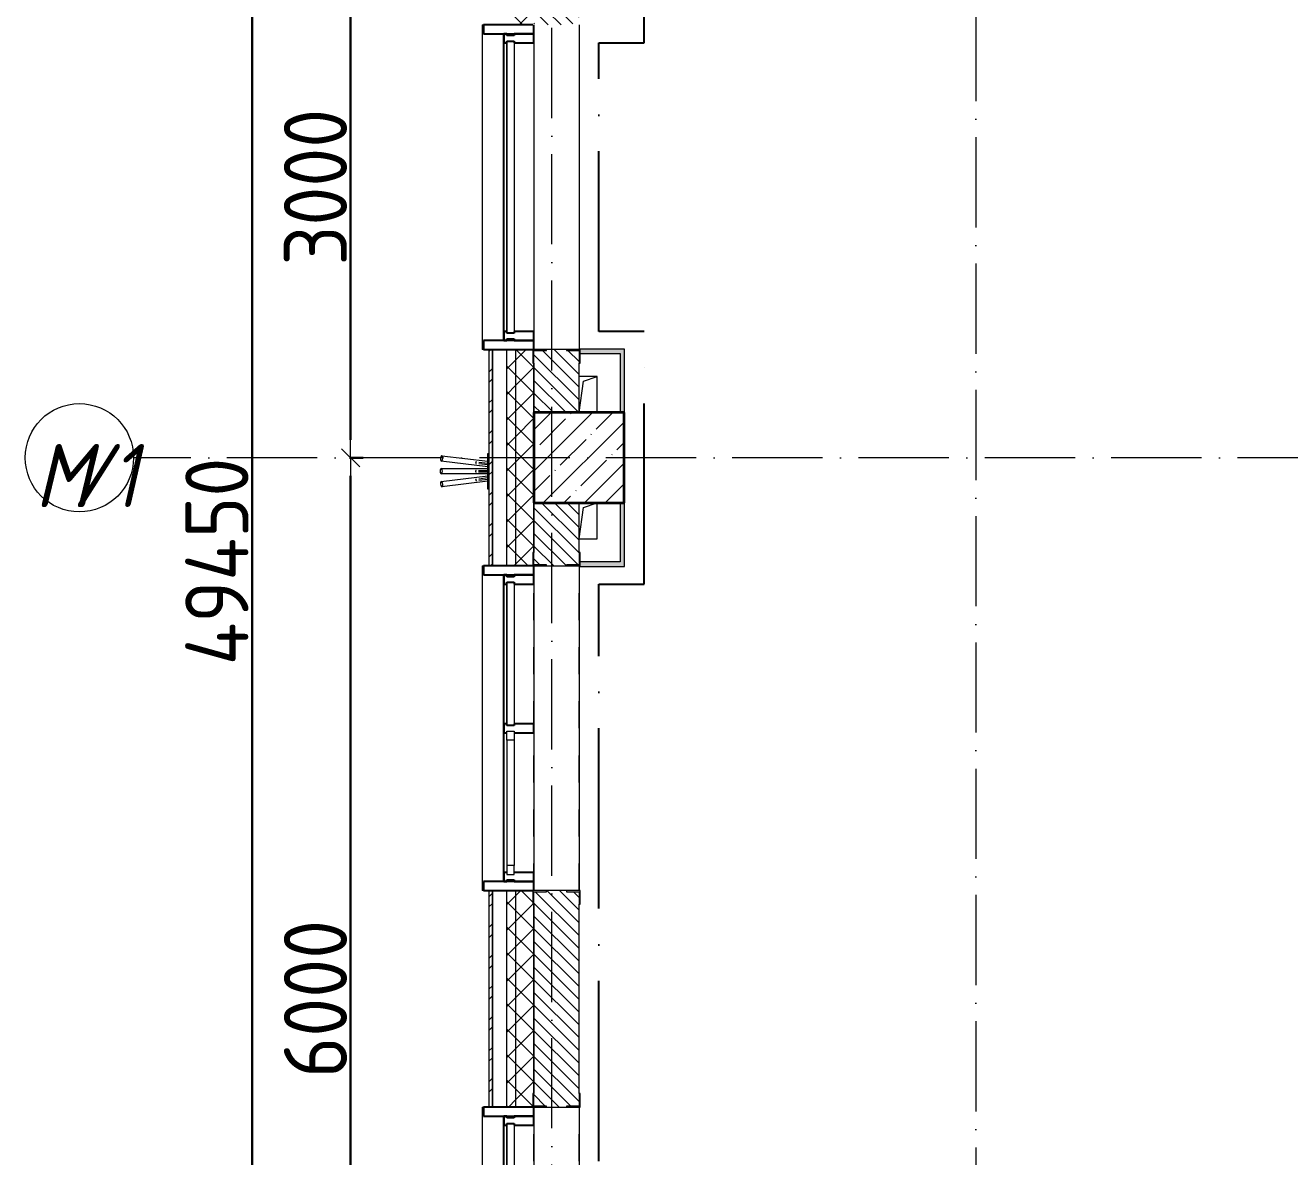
# Model space of a CAD drawing. Header units: millimetres. Extents: x -213536 to 1564669, y -45299 to 942238.
# Drawn here: x -213536 to -206528, y 205352 to 211625 of the extents above; entities that cross this region are included whole.
import ezdxf

# ---------------------------------------------------------------- set-up
doc = ezdxf.new("R2010")
doc.units = ezdxf.units.MM
for name, pattern in [('02 Штрихпунктирная _10 мм_', [1400, 1000, -200, 0, -200]), ('50_200_ШТРИХ_1Т_ш5_п1_п1_', [700, 500, -100, 0, -100]), ('Штрих короткий', [300, 150, -150])]:
    doc.linetypes.add(name, pattern=pattern)
for name, color, linetype, lineweight in [('0-1', 7, 'Continuous', 5), ('0-2', 7, 'Continuous', 9), ('Импосты витража', 7, 'Continuous', 9), ('Импосты витража-1', 7, 'Continuous', 25), ('Каркас_Импост', 7, 'Continuous', 13), ('Каркас_Импост-1', 7, 'Continuous', 9), ('Несущие колонны', 7, 'Continuous', 9), ('Несущие колонны-1', 7, 'Continuous', 35), ('Обобщенные модели', 7, 'Continuous', 9), ('Общие ребра', 7, 'Continuous', 9), ('Окна', 7, 'Continuous', 9), ('Оси', 7, 'Continuous', 9), ('Оси-1', 7, 'Continuous', 20), ('Оси-2', 7, '50_200_ШТРИХ_1Т_ш5_п1_п1_', 9), ('Остекление-1', 7, 'Continuous', 9), ('Перемычка-1', 7, 'Штрих короткий', 9), ('Размеры', 7, 'Continuous', 15), ('Стены', 7, 'Continuous', 9), ('Стены-1', 7, 'Continuous', 13), ('Штриховка разреза-1', 7, 'Continuous', 9)]:
    doc.layers.add(name, color=color, linetype=linetype, lineweight=lineweight)
doc.layers.add('СТ-2_1', color=1, linetype='02 Штрихпунктирная _10 мм_', lineweight=90, true_color=0xff0000)
doc.layers.add('Штриховка разреза-4', color=1, linetype='Continuous', lineweight=9, true_color=0xff0000)
doc.layers.get('0-2').off()
doc.styles.add('ISOCPEUR_I_1', font='isocpeui.ttf', dxfattribs={"width": 0.85, "height": 2.5})
doc.styles.add('СПДС', font='isocpeur.ttf', dxfattribs={"width": 0.9})
doc.dimstyles.new('Размера А3', dxfattribs={"dimtxt": 200, "dimasz": 100, "dimexe": 70, "dimexo": 100, "dimgap": 20, "dimtad": 1, "dimdec": 0, "dimrnd": 10, "dimzin": 0, "dimdsep": 46, "dimtxsty": 'СПДС', "dimblk": 'ARROWHEAD_6', "dimcen": 1, "dimclrd": 256, "dimclre": 256, "dimclrt": 256, "dimazin": 0, "dimtfac": 1, "dimtdec": 0, "dimtmove": 2, "dimatfit": 3, "dimfxl": 1, "dimtolj": 1, "dimtzin": 0, "dimarcsym": 0})
pattern_1 = [(45, (0, 0), (-70.71068, 70.71068), []), (135, (0, 0), (-70.71068, -70.71068), [])]
pattern_2 = [(135, (0, 0), (-35.35534, -35.35534), [])]

# ---------------------------------------------------------------- blocks, each defined once
blk = doc.blocks.new('BSC_Колонна _Прямоугольная - 500х500-V43-АИ2_02_План отделки стен 2-го этажа _Часть 2_')
at = {"layer": 'Несущие колонны'}
h = blk.add_hatch(dxfattribs=at)
h.set_pattern_fill('FP_51', color=256, style=0, pattern_type=2)
h.set_pattern_definition([(45, (-150, -25300), (-114.0493, 114.0493), []), (45, (-35.95, -25300), (-114.0493, 114.0493), [201.613, -40.323, 3.353, -36.97])])
h.paths.add_polyline_path([(-250, -250), (250, -250), (250, 250), (-250, 250), (-250, 142)], flags=0)
at = {"layer": 'Несущие колонны-1'}
for p, q in [((250, 250), (-250, 250)), ((-250, 250), (-250, -250)), ((250, -250), (250, 250)), ((-250, -250), (250, -250))]:
    blk.add_line(p, q, dxfattribs=at)
blk = doc.blocks.new('Проем_Дверь_Прямоугольный - 1800х2700h_оконные проемы-25805030-АИ2_02_План отделки стен 2-го этажа _Часть 2_')
at = {"layer": 'Перемычка-1'}
for p, q in [((900, 125), (-900, 125)), ((900, -125), (-900, -125))]:
    blk.add_line(p, q, dxfattribs=at)
blk = doc.blocks.new('PNS_Панель прямоугольная1 - Нр_Стекло - 40мм-25259299-АИ2_02_План отделки стен 2-го этажа _Часть 2_')
at = {"layer": 'Остекление-1'}
for p, q in [((-387.5, 40), (387.5, 40)), ((-397.5, 0), (397.5, 0)), ((387.5, 0), (-387.5, 0))]:
    blk.add_line(p, q, dxfattribs=at)
blk = doc.blocks.new('Прямоугольный импост - Импост структурный с накладкой - 150мм-25647642-АИ2_02_План отделки стен 2-го этажа _Часть 2_')
at = {"layer": 'Импосты витража'}
for p, q in [((42475, -100), (43250, -100)), ((42475, -267), (43250, -267))]:
    blk.add_line(p, q, dxfattribs=at)
blk = doc.blocks.new('Прямоугольный импост - Импост структурный с накладкой - 150мм-25647644-АИ2_02_План отделки стен 2-го этажа _Часть 2_')
at = {"layer": 'Импосты витража-1'}
for p, q in [((-25, 0), (-25, 17)), ((-25, 17), (25, 17)), ((-15, 0), (-25, 0)), ((-15, -40), (-15, 0)), ((25, 0), (15, 0)), ((15, 0), (15, -40)), ((25, 17), (25, 0)), ((-25, -150), (-25, -40)), ((-25, -40), (-15, -40)), ((15, -40), (25, -40)), ((25, -40), (25, -150)), ((25, -150), (-25, -150))]:
    blk.add_line(p, q, dxfattribs=at)
blk = doc.blocks.new('Прямоугольный импост - Откос НВФ_50х280 мм-25993838-АИ2_02_План отделки стен 2-го этажа _Часть 2_')
at = {"layer": 'Импосты витража-1'}
for p, q in [((0, 130), (-50, 130)), ((-50, 130), (-50, -150)), ((0, -144), (0, 130)), ((-50, -150), (0, -150))]:
    blk.add_line(p, q, dxfattribs=at)
blk = doc.blocks.new('PNS_Панель прямоугольная2 - Нр_Стекло - 40мм-26243474-АИ2_02_План отделки стен 2-го этажа _Часть 2_')
at = {"layer": 'Каркас_Импост'}
for p, q in [((-397.5, 0), (-397.5, 40)), ((-397.5, 40), (-347.5, 40)), ((-347.5, 40), (-347.5, 0)), ((397.5, 40), (347.5, 40)), ((347.5, 40), (347.5, 0)), ((397.5, 0), (397.5, 40)), ((-347.5, 0), (-397.5, 0)), ((347.5, 0), (397.5, 0))]:
    blk.add_line(p, q, dxfattribs=at)
at = {"layer": 'Каркас_Импост-1'}
for p, q in [((-347.5, 40), (347.5, 40)), ((-347.5, 0), (347.5, 0))]:
    blk.add_line(p, q, dxfattribs=at)
blk = doc.blocks.new('Прямоугольный импост - Импост структурный с накладкой - 150мм-25647633-АИ2_02_План отделки стен 2-го этажа _Часть 2_')
at = {"layer": 'Импосты витража-1'}
for p, q in [((-25, 0), (-25, 17)), ((-25, 17), (25, 17)), ((-15, 0), (-25, 0)), ((-15, -40), (-15, 0)), ((25, 17), (25, 0)), ((-25, -150), (-25, -40)), ((-25, -40), (-15, -40)), ((25, -40), (25, -150)), ((25, -150), (-25, -150))]:
    blk.add_line(p, q, dxfattribs=at)
blk = doc.blocks.new('Прямоугольный импост - Импост структурный с накладкой - 150мм-V150-АИ2_02_План отделки стен 2-го этажа _Часть 2_')
at = {"layer": 'Импосты витража-1'}
for p, q in [((-25, 0), (-25, 17)), ((-25, 17), (25, 17)), ((25, 0), (15, 0)), ((15, 0), (15, -40)), ((25, 17), (25, 0)), ((-25, -150), (-25, -40)), ((15, -40), (25, -40)), ((25, -40), (25, -150)), ((25, -150), (-25, -150))]:
    blk.add_line(p, q, dxfattribs=at)
blk = doc.blocks.new('Прямоугольный импост - Откос НВФ_50х280 мм-25993834-АИ2_02_План отделки стен 2-го этажа _Часть 2_')
at = {"layer": 'Импосты витража-1'}
for p, q in [((-50, 130), (0, 130)), ((-50, -150), (-50, 130)), ((0, 130), (0, -144)), ((0, -150), (-50, -150))]:
    blk.add_line(p, q, dxfattribs=at)
blk = doc.blocks.new('PNS_Панель прямоугольная1 - Нр_Стекло - 40мм-25293744-АИ2_02_План отделки стен 2-го этажа _Часть 2_')
at = {"layer": 'Остекление-1'}
for p, q in [((-800, 40), (800, 40)), ((-810, 0), (810, 0)), ((800, 0), (-800, 0))]:
    blk.add_line(p, q, dxfattribs=at)
blk = doc.blocks.new('Прямоугольный импост - Импост структурный с накладкой - 150мм-25651488-АИ2_02_План отделки стен 2-го этажа _Часть 2_')
at = {"layer": 'Импосты витража'}
for p, q in [((44650, -100), (46250, -100)), ((44650, -267), (46250, -267))]:
    blk.add_line(p, q, dxfattribs=at)
blk = doc.blocks.new('Прямоугольный импост - Импост структурный с накладкой - 150мм-25651501-АИ2_02_План отделки стен 2-го этажа _Часть 2_')
at = {"layer": 'Импосты витража-1'}
for p, q in [((-25, 0), (-25, 17)), ((-25, 17), (25, 17)), ((-15, 0), (-25, 0)), ((-15, -40), (-15, 0)), ((25, 0), (15, 0)), ((15, 0), (15, -40)), ((25, 17), (25, 0)), ((-25, -150), (-25, -40)), ((-25, -40), (-15, -40)), ((15, -40), (25, -40)), ((25, -40), (25, -150)), ((25, -150), (-25, -150))]:
    blk.add_line(p, q, dxfattribs=at)
blk = doc.blocks.new('Прямоугольный импост - Откос НВФ_50х280 мм-25995271-АИ2_02_План отделки стен 2-го этажа _Часть 2_')
at = {"layer": 'Импосты витража-1'}
for p, q in [((-50, 130), (0, 130)), ((-50, -150), (-50, 130)), ((0, 130), (0, -144)), ((0, -150), (-50, -150))]:
    blk.add_line(p, q, dxfattribs=at)
blk = doc.blocks.new('Прямоугольный импост - Откос НВФ_50х280 мм-25995273-АИ2_02_План отделки стен 2-го этажа _Часть 2_')
at = {"layer": 'Импосты витража-1'}
for p, q in [((0, 130), (-50, 130)), ((-50, 130), (-50, -150)), ((0, -144), (0, 130)), ((-50, -150), (0, -150))]:
    blk.add_line(p, q, dxfattribs=at)
blk = doc.blocks.new('Фахверк_СКБ_Уголок - 250_2700-27497298-АИ2_02_План отделки стен 2-го этажа _Часть 2_')
at = {"layer": 'Обобщенные модели'}
for p, q in [((200, 181), (125, 181)), ((125, 181), (125, 106)), ((131, 106), (131, 175)), ((131, 175), (200, 175)), ((200, 175), (200, 181)), ((125, 106), (131, 106)), ((131, -6), (125, -6)), ((125, -6), (125, -81)), ((131, -75), (131, -6)), ((125, -81), (200, -81)), ((200, -75), (131, -75)), ((200, -81), (200, -75))]:
    blk.add_line(p, q, dxfattribs=at)
blk = doc.blocks.new('AR_Отверстие прямоугольное _в плите_ - AR_Отверстие прямоугольное _в плите_-30510733-АИ2_02_План отделки стен 2-го этажа _Часть 2_')
at = {"layer": 'Обобщенные модели'}
for p, q in [((-50, -100), (-25, 75)), ((-25, 75), (50, 100)), ((50, -100), (50, 100)), ((-50, -100), (50, -100))]:
    blk.add_line(p, q, dxfattribs=at)
blk = doc.blocks.new('AR_Отверстие прямоугольное _в плите_ - AR_Отверстие прямоугольное _в плите_-V201-АИ2_02_План отделки стен 2-го этажа _Часть 2_')
at = {"layer": 'Обобщенные модели'}
for p, q in [((50, 100), (-50, 100)), ((-50, -100), (-25, 75)), ((-25, 75), (50, 100)), ((50, -100), (50, 100))]:
    blk.add_line(p, q, dxfattribs=at)
blk = doc.blocks.new('Отлив_СКБ - Отлив витража_120_НВФ-31885689-АИ2_02_План отделки стен 2-го этажа _Часть 2_')
at = {"layer": 'Окна'}
for p, q in [((0, 113), (0, 120)), ((1800, 120), (0, 120)), ((1800, 120), (1800, 113)), ((50, 2), (1750, 2))]:
    blk.add_line(p, q, dxfattribs=at)
blk = doc.blocks.new('Указатель_Флаги_По грани - Указатель_Флаги_По грани-31763482-АИ2_02_План отделки стен 2-го этажа _Часть 2_')
at = {"layer": 'Обобщенные модели'}
for p, q in [((-609.5, 25311.4), (-355, 25280.1)), ((-355, 25126), (-355, 25324)), ((-355, 25324), (-350, 25324)), ((-613.2, 25240), (-355, 25240)), ((-355, 25249.9), (-613.1, 25281.6)), ((-406.3, 25230), (-355, 25230)), ((-355, 25260), (-405.7, 25266.2)), ((-404.4, 25276.1), (-355, 25270)), ((-355, 25210), (-613.2, 25210)), ((-613.1, 25168.4), (-355, 25200.1)), ((-355, 25169.9), (-609.5, 25138.6)), ((-355, 25220), (-406.3, 25220)), ((-405.7, 25183.8), (-355, 25190)), ((-355, 25180), (-404.4, 25173.9)), ((-350, 25126), (-355, 25126))]:
    blk.add_line(p, q, dxfattribs=at)
for centre, major_axis, start_param, end_param in [((-611.3, 25296.5), (1.8, 14.9), 4.712389, 7.853982), ((-613.2, 25225), (0, 15), 4.712389, 7.853982), ((-611.3, 25296.5), (1.8, 14.9), 1.570796, 4.712389), ((-613.2, 25225), (0, 15), 1.570796, 4.712389), ((-611.3, 25153.5), (-1.8, 14.9), 4.712389, 7.853982), ((-611.3, 25153.5), (-1.8, 14.9), 1.570796, 4.712389)]:
    blk.add_ellipse(centre, major_axis=major_axis, ratio=0.422618, start_param=start_param, end_param=end_param, dxfattribs=at)
for points, knots in [([(-419.1, 25230), (-419.3, 25230), (-419.6, 25229.9), (-420, 25229.8), (-420.4, 25229.7), (-420.9, 25229.5), (-421.5, 25229.1), (-422.3, 25228.3), (-423, 25226.9), (-423.2, 25225.6), (-423.2, 25225)], [0.5555556, 0.5555556, 0.5555556, 0.5555556, 0.5833333, 0.6111111, 0.6388889, 0.6666667, 0.7222222, 0.7777778, 0.8888889, 1, 1, 1, 1]), ([(-422.7, 25273.3), (-422.8, 25272.7), (-422.7, 25271.4), (-422.2, 25269.9), (-421.5, 25269), (-420.8, 25268.5), (-420.2, 25268.2), (-419.7, 25268), (-419.4, 25267.9), (-419.3, 25267.9)], [0, 0, 0, 0, 0.1111111, 0.2222222, 0.2777778, 0.3333333, 0.3888889, 0.4166667, 0.4444444, 0.4444444, 0.4444444, 0.4444444]), ([(-418, 25277.8), (-418.2, 25277.8), (-418.5, 25277.8), (-419.1, 25277.7), (-419.7, 25277.5), (-420.5, 25277.2), (-421.4, 25276.5), (-422.3, 25275.2), (-422.6, 25274), (-422.7, 25273.3)], [0.5555556, 0.5555556, 0.5555556, 0.5555556, 0.5833333, 0.6111111, 0.6666667, 0.7222222, 0.7777778, 0.8888889, 1, 1, 1, 1]), ([(-423.2, 25225), (-423.2, 25224.3), (-423, 25223.1), (-422.3, 25221.7), (-421.5, 25220.9), (-420.8, 25220.4), (-420.1, 25220.2), (-419.6, 25220.1), (-419.3, 25220), (-419.1, 25220)], [0, 0, 0, 0, 0.1111111, 0.2222222, 0.2777778, 0.3333333, 0.3888889, 0.4166667, 0.4444444, 0.4444444, 0.4444444, 0.4444444]), ([(-419.3, 25182.1), (-419.4, 25182.1), (-419.7, 25182), (-420.2, 25181.8), (-420.8, 25181.5), (-421.5, 25181), (-422.2, 25180.1), (-422.7, 25178.6), (-422.8, 25177.3), (-422.7, 25176.7)], [0.5555556, 0.5555556, 0.5555556, 0.5555556, 0.5833333, 0.6111111, 0.6666667, 0.7222222, 0.7777778, 0.8888889, 1, 1, 1, 1]), ([(-422.7, 25176.7), (-422.6, 25176), (-422.3, 25174.8), (-421.4, 25173.5), (-420.5, 25172.8), (-419.7, 25172.5), (-419.1, 25172.3), (-418.5, 25172.2), (-418.2, 25172.2), (-418, 25172.2)], [0, 0, 0, 0, 0.1111111, 0.2222222, 0.2777778, 0.3333333, 0.3888889, 0.4166667, 0.4444444, 0.4444444, 0.4444444, 0.4444444])]:
    blk.add_open_spline(points, degree=3, knots=knots, dxfattribs=at)
blk = doc.blocks.new('0125-Р-ОО-Ш2-АР-о_23_10_2024_rvt-1-АИ2_02_План отделки стен 2-го этажа _Часть 2_')
at = {"layer": 'Штриховка разреза-1'}
h = blk.add_hatch(dxfattribs=at)
h.set_pattern_fill('FP_80', color=256, style=0, pattern_type=2)
h.set_pattern_definition([(45, (0, 0), (-85.5366, 85.5366), []), (45, (57.02, 0), (-85.5366, 85.5366), [])])
h.paths.add_polyline_path([(-350, 11335), (-330, 11335), (-330, 13650), (-350, 13650), (-350, 12505.4)], flags=0)
h.paths.add_polyline_path([(-350, 15450), (-330, 15450), (-330, 16900), (-350, 16900), (-350, 16201.6)], flags=0)
h.paths.add_polyline_path([(-330, 18700), (-330, 19900), (-350, 19900), (-350, 18700)], flags=0)
h.paths.add_polyline_path([(-330, 21700), (-330, 22900), (-350, 22900), (-350, 21700)], flags=0)
h.paths.add_polyline_path([(-330, 24700), (-330, 25900), (-350, 25900), (-350, 24700)], flags=0)
h.paths.add_polyline_path([(-330, 27700), (-330, 28625), (-350, 28625), (-350, 27700)], flags=0)
h = blk.add_hatch(dxfattribs=at)
h.set_pattern_fill('FP_81', color=256, style=0, pattern_type=2)
h.set_pattern_definition(pattern_1)
h.paths.add_polyline_path([(-200, 11335), (-200, 13650), (-250, 13650), (-250, 11335)], flags=0)
h.paths.add_polyline_path([(-200, 15450), (-200, 16900), (-250, 16900), (-250, 15450)], flags=0)
h.paths.add_polyline_path([(-200, 18700), (-200, 19900), (-250, 19900), (-250, 18700)], flags=0)
h.paths.add_polyline_path([(-200, 21700), (-200, 22900), (-250, 22900), (-250, 21700)], flags=0)
h.paths.add_polyline_path([(-200, 24700), (-200, 25900), (-250, 25900), (-250, 24700)], flags=0)
h.paths.add_polyline_path([(-200, 27700), (-200, 28550), (-250, 28550), (-250, 27700)], flags=0)
h = blk.add_hatch(dxfattribs=at)
h.set_pattern_fill('FP_81', color=256, style=0, pattern_type=2)
h.set_pattern_definition(pattern_1)
h.paths.add_polyline_path([(-200, 11335), (-100, 11335), (-100, 13575), (-106, 13575), (-106, 13650), (-200, 13650), (-200, 11350)], flags=0)
h.paths.add_polyline_path([(-106, 15450), (-106, 15525), (-100, 15525), (-100, 16825), (-106, 16825), (-106, 16900), (-200, 16900), (-200, 15450)], flags=0)
h.paths.add_polyline_path([(-200, 18700), (-106, 18700), (-106, 18775), (-100, 18775), (-100, 19825), (-106, 19825), (-106, 19900), (-200, 19900), (-200, 18973.7)], flags=0)
h.paths.add_polyline_path([(-200, 21700), (-106, 21700), (-106, 21775), (-100, 21775), (-100, 22825), (-106, 22825), (-106, 22900), (-200, 22900), (-200, 21706)], flags=0)
h.paths.add_polyline_path([(-106, 24700), (-106, 24775), (-100, 24775), (-100, 25825), (-106, 25825), (-106, 25900), (-200, 25900), (-200, 24700)], flags=0)
h.paths.add_polyline_path([(-106, 27700), (-106, 27775), (-100, 27775), (-100, 28550), (-200, 28550), (-200, 27700)], flags=0)
h = blk.add_hatch(dxfattribs=at)
h.set_pattern_fill('FP_2', color=256, style=0, pattern_type=2)
h.set_pattern_definition(pattern_2)
h.paths.add_polyline_path([(150, 25550), (150, 25894), (81, 25894), (81, 25900), (-31, 25900), (-31, 25894), (-100, 25894), (-100, 25550)], flags=0)
h.paths.add_polyline_path([(81, 27700), (81, 27706), (150, 27706), (150, 28050), (-100, 28050), (-100, 27706), (-31, 27706), (-31, 27700)], flags=0)
h = blk.add_hatch(dxfattribs=at)
h.set_pattern_fill('FP_2', color=256, style=0, pattern_type=2)
h.set_pattern_definition(pattern_2)
h.paths.add_polyline_path([(150, 19550), (150, 19894), (81, 19894), (81, 19900), (-31, 19900), (-31, 19894), (-100, 19894), (-100, 19550)], flags=0)
h.paths.add_polyline_path([(-31, 21700), (81, 21700), (81, 21706), (150, 21706), (150, 22894), (81, 22894), (81, 22900), (-31, 22900), (-31, 22894), (-100, 22894), (-100, 21706), (-31, 21706)], flags=0)
h.paths.add_polyline_path([(81, 24700), (81, 24706), (150, 24706), (150, 25050), (-100, 25050), (-100, 24706), (-31, 24706), (-31, 24700)], flags=0)
at = {"layer": 'Общие ребра'}
for p, q in [((-330, 25900), (-330, 24700)), ((-330, 24700), (-330, 25900)), ((-250, 24700), (-250, 25900)), ((-200, 24700), (-200, 25900)), ((-100, 25550), (-100, 25825)), ((-100, 25825), (-100, 25550)), ((-100, 24775), (-100, 25050)), ((-100, 25050), (-100, 24775)), ((-330, 22900), (-330, 21700)), ((-330, 21700), (-330, 22900)), ((-250, 21700), (-250, 22900)), ((-200, 21700), (-200, 22900)), ((-100, 21775), (-100, 22825)), ((-100, 22825), (-100, 21775))]:
    blk.add_line(p, q, dxfattribs=at)
at = {"layer": 'Стены'}
for p, q in [((150, 27697.5), (150, 25902.5)), ((150, 24697.5), (150, 22900)), ((150, 21700), (150, 19902.5))]:
    blk.add_line(p, q, dxfattribs=at)
at = {"layer": 'Стены-1'}
for p, q in [((-350, 25900), (-350, 24700)), ((-330, 25900), (-350, 25900)), ((-106, 25900), (-330, 25900)), ((81, 25900), (-31, 25900)), ((150, 25550), (150, 25825)), ((150, 24775), (150, 25050)), ((-350, 24700), (-330, 24700)), ((-330, 24700), (-106, 24700)), ((-31, 24700), (81, 24700)), ((-350, 22900), (-350, 21700)), ((-330, 22900), (-350, 22900)), ((-106, 22900), (-330, 22900)), ((81, 22900), (-31, 22900)), ((150, 21775), (150, 22825)), ((-350, 21700), (-330, 21700)), ((-330, 21700), (-106, 21700)), ((-31, 21700), (81, 21700))]:
    blk.add_line(p, q, dxfattribs=at)
at = {"layer": '0-2'}
for name, p, rotation in [('Отлив_СКБ - Отлив витража_120_НВФ-31885689-АИ2_02_План отделки стен 2-го этажа _Часть 2_', (-267, 25900), 90), ('Прямоугольный импост - Откос НВФ_50х280 мм-25995273-АИ2_02_План отделки стен 2-го этажа _Часть 2_', (-250, 27700), 89.99999999999847), ('Проем_Дверь_Прямоугольный - 1800х2700h_оконные проемы-25805030-АИ2_02_План отделки стен 2-го этажа _Часть 2_', (25, 26800), 89.99999999999991), ('PNS_Панель прямоугольная1 - Нр_Стекло - 40мм-25293744-АИ2_02_План отделки стен 2-го этажа _Часть 2_', (-250, 26800), 269.9999999999985), ('Прямоугольный импост - Импост структурный с накладкой - 150мм-25651488-АИ2_02_План отделки стен 2-го этажа _Часть 2_', (0, 72250), 269.9999999999994), ('Фахверк_СКБ_Уголок - 250_2700-27497298-АИ2_02_План отделки стен 2-го этажа _Часть 2_', (-25, 26025), 269.9999999999999), ('Фахверк_СКБ_Уголок - 250_2700-27497298-АИ2_02_План отделки стен 2-го этажа _Часть 2_', (75, 24575), 89.99999999999991), ('Отлив_СКБ - Отлив витража_120_НВФ-31885689-АИ2_02_План отделки стен 2-го этажа _Часть 2_', (-267, 22900), 90), ('Прямоугольный импост - Откос НВФ_50х280 мм-25993838-АИ2_02_План отделки стен 2-го этажа _Часть 2_', (-250, 24700), 89.99999999999773), ('Проем_Дверь_Прямоугольный - 1800х2700h_оконные проемы-25805030-АИ2_02_План отделки стен 2-го этажа _Часть 2_', (25, 23800), 269.9999999999999), ('Прямоугольный импост - Импост структурный с накладкой - 150мм-25647642-АИ2_02_План отделки стен 2-го этажа _Часть 2_', (0, 67075), 270.0000000000001), ('PNS_Панель прямоугольная1 - Нр_Стекло - 40мм-25259299-АИ2_02_План отделки стен 2-го этажа _Часть 2_', (-250, 24212.5), 269.9999999999977), ('Прямоугольный импост - Импост структурный с накладкой - 150мм-25647642-АИ2_02_План отделки стен 2-го этажа _Часть 2_', (0, 66250), 270.0000000000001), ('PNS_Панель прямоугольная2 - Нр_Стекло - 40мм-26243474-АИ2_02_План отделки стен 2-го этажа _Часть 2_', (-250, 23387.5), 269.9999999999977), ('Фахверк_СКБ_Уголок - 250_2700-27497298-АИ2_02_План отделки стен 2-го этажа _Часть 2_', (-25, 23025), 269.9999999999999), ('Фахверк_СКБ_Уголок - 250_2700-27497298-АИ2_02_План отделки стен 2-го этажа _Часть 2_', (75, 21575), 89.99999999999991), ('Отлив_СКБ - Отлив витража_120_НВФ-31885689-АИ2_02_План отделки стен 2-го этажа _Часть 2_', (-267, 19900), 90), ('Прямоугольный импост - Откос НВФ_50х280 мм-25993838-АИ2_02_План отделки стен 2-го этажа _Часть 2_', (-250, 21700), 89.99999999999773), ('Проем_Дверь_Прямоугольный - 1800х2700h_оконные проемы-25805030-АИ2_02_План отделки стен 2-го этажа _Часть 2_', (25, 20800), 269.9999999999999), ('Прямоугольный импост - Импост структурный с накладкой - 150мм-25647642-АИ2_02_План отделки стен 2-го этажа _Часть 2_', (0, 64075), 270.0000000000001), ('PNS_Панель прямоугольная1 - Нр_Стекло - 40мм-25259299-АИ2_02_План отделки стен 2-го этажа _Часть 2_', (-250, 21212.5), 269.9999999999977)]:
    blk.add_blockref(name, p, dxfattribs=dict(at, rotation=rotation))
at = {"layer": '0-2', "extrusion": (0, 0, -1)}
for name, p, rotation in [('Прямоугольный импост - Импост структурный с накладкой - 150мм-25651501-АИ2_02_План отделки стен 2-го этажа _Часть 2_', (250, 27625), 270.0000000000015), ('Прямоугольный импост - Импост структурный с накладкой - 150мм-25651501-АИ2_02_План отделки стен 2-го этажа _Часть 2_', (250, 25975), 270.0000000000015), ('Прямоугольный импост - Откос НВФ_50х280 мм-25995271-АИ2_02_План отделки стен 2-го этажа _Часть 2_', (250, 25900), 270.0000000000015), ('Прямоугольный импост - Импост структурный с накладкой - 150мм-25647644-АИ2_02_План отделки стен 2-го этажа _Часть 2_', (250, 24625), 270.0000000000023), ('Прямоугольный импост - Импост структурный с накладкой - 150мм-25647633-АИ2_02_План отделки стен 2-го этажа _Часть 2_', (250, 23800), 270.0000000000023), ('Прямоугольный импост - Импост структурный с накладкой - 150мм-V150-АИ2_02_План отделки стен 2-го этажа _Часть 2_', (250, 22975), 270.0000000000023), ('Прямоугольный импост - Откос НВФ_50х280 мм-25993834-АИ2_02_План отделки стен 2-го этажа _Часть 2_', (250, 22900), 270.0000000000023), ('Прямоугольный импост - Импост структурный с накладкой - 150мм-25647644-АИ2_02_План отделки стен 2-го этажа _Часть 2_', (250, 21625), 270.0000000000023)]:
    blk.add_blockref(name, p, dxfattribs=dict(at, rotation=rotation))
at = {"layer": '0-2'}
for name, p in [('AR_Отверстие прямоугольное _в плите_ - AR_Отверстие прямоугольное _в плите_-V201-АИ2_02_План отделки стен 2-го этажа _Часть 2_', (200, 25650)), ('BSC_Колонна _Прямоугольная - 500х500-V43-АИ2_02_План отделки стен 2-го этажа _Часть 2_', (150, 25300)), ('Указатель_Флаги_По грани - Указатель_Флаги_По грани-31763482-АИ2_02_План отделки стен 2-го этажа _Часть 2_', (0, 0)), ('AR_Отверстие прямоугольное _в плите_ - AR_Отверстие прямоугольное _в плите_-30510733-АИ2_02_План отделки стен 2-го этажа _Часть 2_', (200, 24950))]:
    blk.add_blockref(name, p, dxfattribs=at)
blk = doc.blocks.new('Ось сетки - Круг_Ø6_00__ISO-2_5_0_9K_-16731441-АИ2_02_План отделки стен 2-го этажа _Часть 2_')
at = {"layer": 'Оси-1'}
blk.add_circle((0, 0), 3, dxfattribs=at)
blk = doc.blocks.new('ARROWHEAD_6')
at = {"color": 0, "linetype": 'Continuous'}
for p, q in [((0, 0), (-1, 0)), ((-0.5, -0.5), (0.5, 0.5))]:
    blk.add_line(p, q, dxfattribs=at)
blk = doc.blocks.new('*D2994')
at = {"layer": 'Defpoints', "color": 0, "transparency": 16777216}
for p in [(205024, 238115.2), (205130, 238115.2), (205024, 232115.2)]:
    blk.add_point(p, dxfattribs=at)
at = {"layer": 'Размеры', "lineweight": -2, "transparency": 16777216}
for p, q in [((205124, 238115.2), (205200, 238115.2)), ((205130, 232215.2), (205130, 238015.2)), ((205124, 232115.2), (205200, 232115.2))]:
    blk.add_line(p, q, dxfattribs=at)
at = {"layer": 'Размеры', "lineweight": -2, "transparency": 16777216, "xscale": 100, "yscale": 100, "zscale": 100}
for p, rotation in [((205130, 238115.2), 90), ((205130, 232115.2), 270)]:
    blk.add_blockref('ARROWHEAD_6', p, dxfattribs=dict(at, rotation=rotation))
at = {"layer": 'Размеры', "lineweight": 25, "transparency": 16777216, "insert": (204935, 235115.2), "char_height": 350, "width": 2.488, "attachment_point": 5, "rotation": 90, "style": 'СПДС'}
blk.add_mtext('\\A1;6000', dxfattribs=at)
blk = doc.blocks.new('*D2995')
at = {"layer": 'Defpoints', "color": 0, "transparency": 16777216}
for p in [(205024, 241115.2), (205130, 241115.2), (205024, 238115.2)]:
    blk.add_point(p, dxfattribs=at)
at = {"layer": 'Размеры', "lineweight": -2, "transparency": 16777216}
for p, q in [((205124, 241115.2), (205200, 241115.2)), ((205130, 238215.2), (205130, 241015.2)), ((205124, 238115.2), (205200, 238115.2))]:
    blk.add_line(p, q, dxfattribs=at)
at = {"layer": 'Размеры', "lineweight": -2, "transparency": 16777216, "xscale": 100, "yscale": 100, "zscale": 100}
for p, rotation in [((205130, 241115.2), 90), ((205130, 238115.2), 270)]:
    blk.add_blockref('ARROWHEAD_6', p, dxfattribs=dict(at, rotation=rotation))
at = {"layer": 'Размеры', "lineweight": 25, "transparency": 16777216, "insert": (204935, 239615.2), "char_height": 350, "width": 2.488, "attachment_point": 5, "rotation": 90, "style": 'СПДС'}
blk.add_mtext('\\A1;3000', dxfattribs=at)
blk = doc.blocks.new('*D3001')
at = {"layer": 'Defpoints', "color": 0, "transparency": 16777216}
for p in [(204477.6, 262265.2), (204583.6, 262265.2), (204477.6, 212815.2)]:
    blk.add_point(p, dxfattribs=at)
at = {"layer": 'Размеры', "lineweight": -2, "transparency": 16777216}
for p, q in [((204577.6, 262265.2), (204653.6, 262265.2)), ((204583.6, 212915.2), (204583.6, 262165.2)), ((204577.6, 212815.2), (204653.6, 212815.2))]:
    blk.add_line(p, q, dxfattribs=at)
at = {"layer": 'Размеры', "lineweight": -2, "transparency": 16777216, "xscale": 100, "yscale": 100, "zscale": 100}
for p, rotation in [((204583.6, 262265.2), 90), ((204583.6, 212815.2), 270)]:
    blk.add_blockref('ARROWHEAD_6', p, dxfattribs=dict(at, rotation=rotation))
at = {"layer": 'Размеры', "lineweight": 25, "transparency": 16777216, "insert": (204388.6, 237540.2), "char_height": 350, "width": 3.261, "attachment_point": 5, "rotation": 90, "style": 'СПДС'}
blk.add_mtext('\\A1;49450', dxfattribs=at)
blk = doc.blocks.new('Оси1')
at = {"layer": 'Оси-2'}
for p, q in [((206245.6, 210594.5), (206245.6, 264395.4)), ((208595.6, 264395.4), (208595.6, 210594.5)), ((214045.6, 238115.2), (203926.8, 238115.2))]:
    blk.add_line(p, q, dxfattribs=at)
at = {"layer": 'Оси-1', "xscale": 99.99999999999993, "yscale": 99.99999999999993, "zscale": 99.99999999999993, "rotation": 89.9999999999998}
blk.add_blockref('Ось сетки - Круг_Ø6_00__ISO-2_5_0_9K_-16731441-АИ2_02_План отделки стен 2-го этажа _Часть 2_', (203626.8, 238115.2), dxfattribs=at)
at = {"layer": 'Оси', "char_height": 350, "attachment_point": 1, "style": 'ISOCPEUR_I_1'}
for s, insert, width in [('\\fISOCPEUR|b0|i1|c204|p34|;\\W.9;М', (203379.2, 238191.3), 252.532), ('/1', (203587.6, 238191.3), 346.329)]:
    blk.add_mtext(s, dxfattribs=dict(at, insert=insert, width=width))
at = {"layer": 'Размеры', "lineweight": 25}
for base, p1, p2, picture, middle in [((204583.6, 262265.2), (204477.6, 212815.2), (204477.6, 262265.2), '*D3001', (204388.6, 237540.2)), ((205130, 241115.2), (205024, 238115.2), (205024, 241115.2), '*D2995', (204935, 239615.2)), ((205130, 238115.2), (205024, 232115.2), (205024, 238115.2), '*D2994', (204935, 235115.2))]:
    dim = blk.add_linear_dim(base=base, p1=p1, p2=p2, angle=90, dimstyle='Размера А3', override={"dimtxt": 350}, dxfattribs=at)
    dim.commit()
    dim.dimension.update_dxf_attribs({"geometry": picture, "text_midpoint": middle})

msp = doc.modelspace()

# ---------------------------------------------------------------- hatches: boundary and pattern name
at = {"layer": 'Штриховка разреза-4'}
for points in [[(-210461, 209804.8), (-210239.5, 209804.8), (-210239.5, 209829.8), (-210467, 209829.8), (-210467, 209827.3), (-210461, 209827.3), (-210461, 209821.3)], [(-210214.5, 209477.3), (-210214.5, 209829.8), (-210239.5, 209829.8), (-210239.5, 209477.3), (-210217, 209477.3)], [(-210214.5, 208624.8), (-210214.5, 208977.3), (-210239.5, 208977.3), (-210239.5, 208624.8)], [(-210239.5, 208624.8), (-210239.5, 208649.8), (-210461, 208649.8), (-210461, 208627.3), (-210467, 208627.3), (-210467, 208624.8), (-210461, 208624.8)]]:
    msp.add_hatch(color=256, dxfattribs=at).paths.add_polyline_path(points, flags=0)

# ---------------------------------------------------------------- linework, layer by layer
at = {"layer": 'Общие ребра'}
for p, q in [((-210217, 209477.3), (-210214.5, 209477.3)), ((-210214.5, 208977.3), (-210217, 208977.3))]:
    msp.add_line(p, q, dxfattribs=at)
at = {"layer": 'СТ-2_1', "lineweight": 25}
for p, q in [((-210105, 211527.3), (-210105, 212587.3)), ((-210357, 209927.3), (-210357, 211527.3)), ((-210357, 211527.3), (-210105, 211527.3)), ((-210105, 209927.3), (-210357, 209927.3)), ((-210105, 208527.3), (-210105, 209927.3)), ((-210357, 203927.3), (-210357, 208527.3)), ((-210357, 208527.3), (-210105, 208527.3))]:
    msp.add_line(p, q, dxfattribs=at)
at = {"layer": 'Стены-1'}
for p, q in [((-210214.5, 209829.8), (-210467, 209829.8)), ((-210467, 209829.8), (-210467, 209827.3)), ((-210214.5, 209477.3), (-210214.5, 209829.8)), ((-210461, 209804.8), (-210239.5, 209804.8)), ((-210239.5, 209804.8), (-210239.5, 209477.3)), ((-210239.5, 208977.3), (-210239.5, 208649.8)), ((-210214.5, 208624.8), (-210214.5, 208977.3)), ((-210467, 208627.3), (-210467, 208624.8)), ((-210467, 208624.8), (-210214.5, 208624.8)), ((-210239.5, 208649.8), (-210461, 208649.8))]:
    msp.add_line(p, q, dxfattribs=at)

# ---------------------------------------------------------------- block references
at = {"color": 2, "lineweight": 30}
msp.add_blockref('Оси1', (-416862.6, -28888), dxfattribs=at)
at = {"layer": '0-1'}
msp.add_blockref('0125-Р-ОО-Ш2-АР-о_23_10_2024_rvt-1-АИ2_02_План отделки стен 2-го этажа _Часть 2_', (-210617, 183927.3), dxfattribs=at)

doc.saveas('drawing.dxf')
